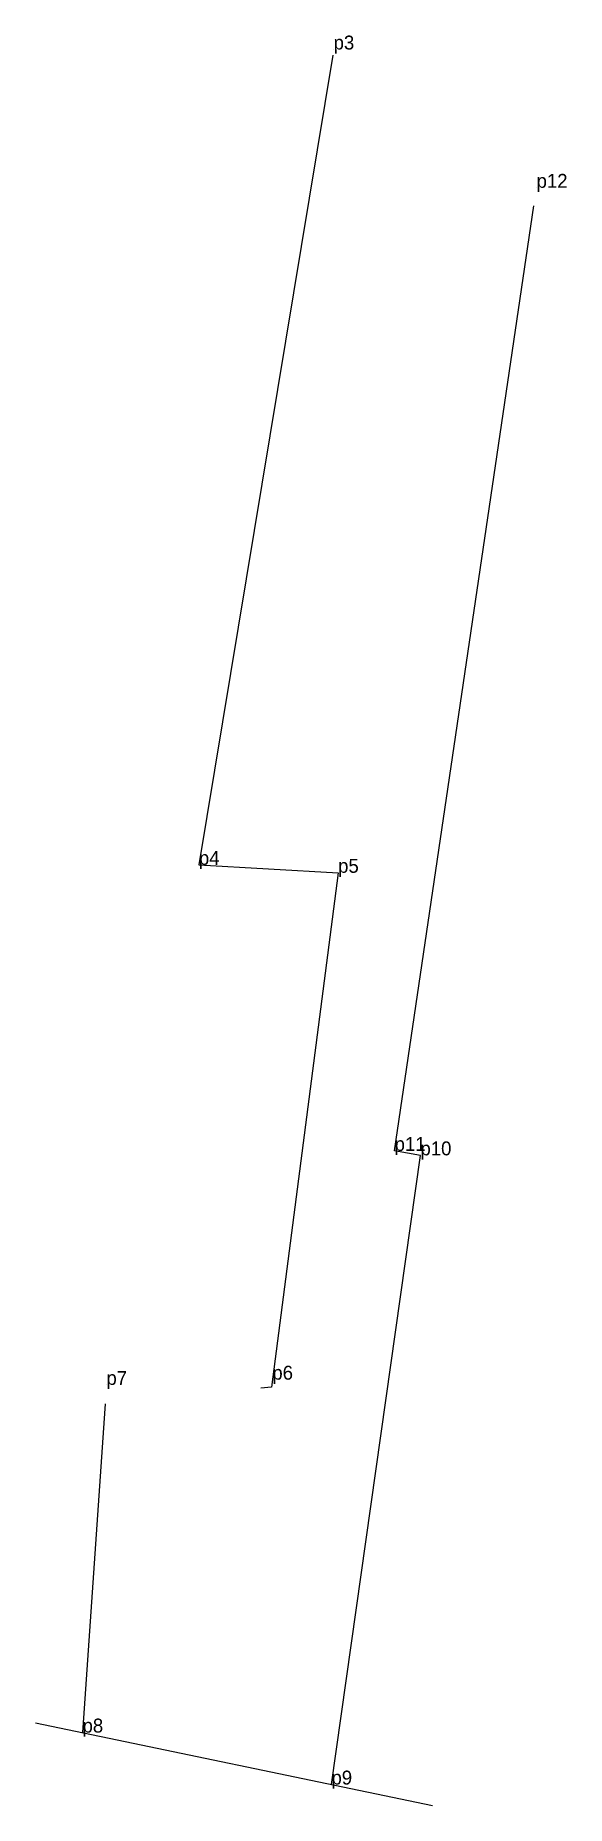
# Model space of a CAD drawing. Extents: x 534733 to 550600, y 1837183 to 1848704.
# Drawn here: x 534733.3 to 534802.1, y 1848474.8 to 1848704 of the extents above; entities outside this region: 14.
import ezdxf

# ---------------------------------------------------------------- set-up
doc = ezdxf.new("R2010")
doc.units = 0
for name, color, linetype in [('Level 10', 7, 'Continuous'), ('Level 12', 7, 'Continuous'), ('Level 7', 7, 'Continuous')]:
    doc.layers.add(name, color=color, linetype=linetype)

msp = doc.modelspace()

# ---------------------------------------------------------------- linework, layer by layer
at = {"layer": 'Level 10'}
for p, q in [((534771.78, 1848701.48), (534754.44, 1848596.61)), ((534779.8, 1848559.56), (534797.86, 1848681.97)), ((534754.44, 1848596.61), (534772.48, 1848595.58)), ((534772.48, 1848595.58), (534763.83, 1848528.95)), ((534783.15, 1848558.99), (534779.8, 1848559.56)), ((534771.62, 1848477.51), (534783.15, 1848558.99)), ((534763.83, 1848528.95), (534762.47, 1848528.82)), ((534742.29, 1848526.83), (534739.36, 1848484.24)), ((534733.25, 1848485.51), (534784.72, 1848474.78))]:
    msp.add_line(p, q, dxfattribs=at)
at = {"layer": 'Level 7'}
for p, q in [((534771.9, 1848702.2), (534771.9, 1848702.2)), ((534798.2, 1848684.29), (534798.2, 1848684.29)), ((534754.44, 1848596.61), (534754.44, 1848596.61)), ((534772.48, 1848595.58), (534772.48, 1848595.58)), ((534779.8, 1848559.56), (534779.8, 1848559.56)), ((534783.15, 1848558.99), (534783.15, 1848558.99)), ((534763.96, 1848529.94), (534763.96, 1848529.94)), ((534742.46, 1848529.26), (534742.46, 1848529.26)), ((534739.36, 1848484.24), (534739.36, 1848484.24)), ((534771.62, 1848477.51), (534771.62, 1848477.51)), ((546460.2, 1837432.85), (546460.2, 1837432.85)), ((546457.55, 1837430.97), (546457.55, 1837430.97)), ((546465.51, 1837382.42), (546465.51, 1837382.42)), ((546468.62, 1837382.35), (546468.62, 1837382.35)), ((546463.78, 1837374.92), (546463.78, 1837374.92)), ((546468.9, 1837374.66), (546468.9, 1837374.66)), ((546455, 1837355.91), (546455, 1837355.91))]:
    msp.add_line(p, q, dxfattribs=at)

# ---------------------------------------------------------------- texts
at = {"layer": 'Level 12'}
for s, p in [('p3', (534771.9, 1848702.2)), ('p12', (534798.2, 1848684.29)), ('p4', (534754.44, 1848596.61)), ('p5', (534772.48, 1848595.58)), ('p11', (534779.8, 1848559.56)), ('p10', (534783.15, 1848558.99)), ('p7', (534742.46, 1848529.26)), ('p6', (534763.96, 1848529.94)), ('p8', (534739.36, 1848484.24)), ('p9', (534771.62, 1848477.51)), ('p12', (546460.2, 1837432.85)), ('p13', (546457.55, 1837430.97)), ('p11', (546465.51, 1837382.42)), ('p10', (546468.62, 1837382.35)), ('p8', (546463.78, 1837374.92)), ('p9', (546468.9, 1837374.66)), ('p7', (546455, 1837355.91))]:
    msp.add_text(s, height=1.8, dxfattribs=at).set_placement(p)

doc.saveas('drawing.dxf')
